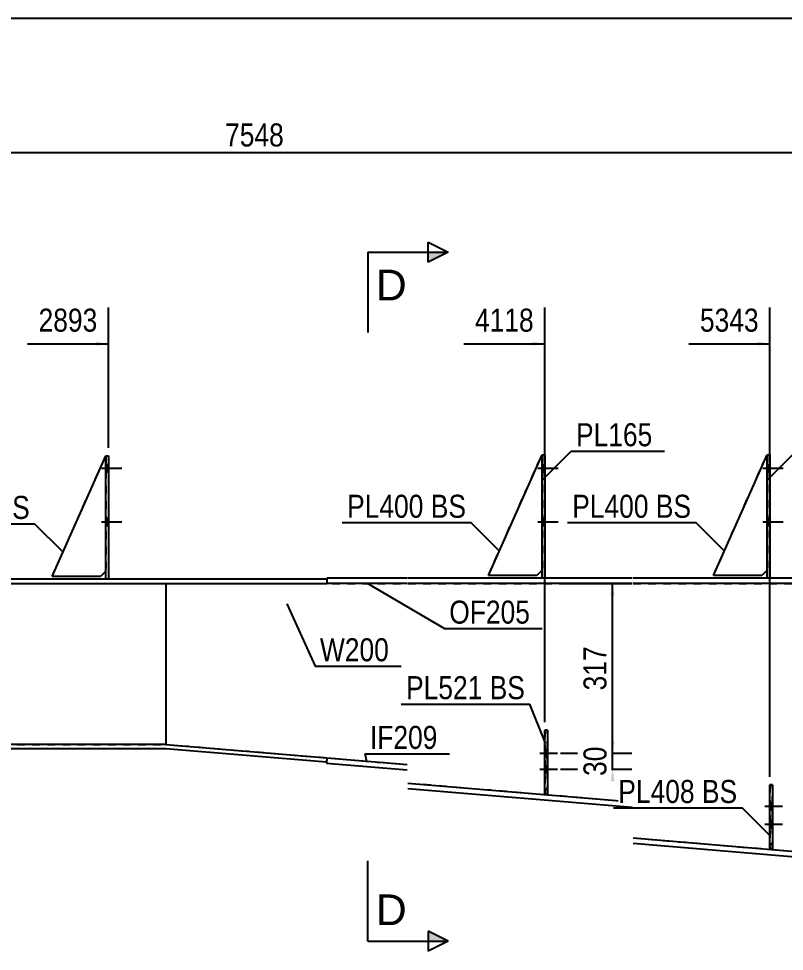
# Model space of a CAD drawing. Header units: millimetres. Extents: x -37 to 365, y -197 to 80.
# Drawn here: x 125.9 to 221.1, y -35.7 to 80.2 of the extents above; entities that cross this region are included whole.
import ezdxf

# ---------------------------------------------------------------- set-up
doc = ezdxf.new("R2010")
doc.units = ezdxf.units.MM
doc.linetypes.add('DXK_LINE_DOT1', pattern=[1.8814, 0.9407, -0.9407])
doc.linetypes.add('DXK_LINE_DOT2', pattern=[3.9198, 1.9599, -1.9599])
doc.styles.add('Arial', font='ARIAL.TTF', dxfattribs={"height": 0.2})
doc.styles.add('Arial Narrow', font='ARIALN.TTF', dxfattribs={"height": 0.2})

# ---------------------------------------------------------------- blocks, each defined once
blk = doc.blocks.new('Unknown-627306749-1201')
at = {"color": 5, "linetype": 'Continuous'}
blk.add_line((365.27, 80.19), (-34.73, 80.19), dxfattribs=at)
blk = doc.blocks.new('Part-627306749-1665 - 1576')
at = {"color": 2, "linetype": 'Continuous'}
for p, q in [((164.19, -11.67), (164.14, -12.33)), ((164.14, -12.33), (174.19, -13.17)), ((164.19, -11.67), (174.19, -12.5)), ((174.29, -14.8), (202.18, -17.13)), ((174.29, -15.47), (202.18, -17.8)), ((202.28, -21.62), (230.14, -23.94)), ((202.28, -22.29), (230.14, -24.61)), ((230.24, -28.43), (248.99, -30)), ((230.24, -29.1), (248.94, -30.66)), ((248.99, -30), (248.94, -30.66))]:
    blk.add_line(p, q, dxfattribs=at)
blk = doc.blocks.new('Bolt-627306749-2125 - 1576')
at = {"linetype": 'Continuous'}
for points in [[(191.29, 23.87), (191.29, 24.8), (190.96, 24.8), (190.96, 23.87)], [(191.29, 23.87), (191.29, 24.8), (190.96, 24.8), (190.96, 23.87)], [(191.29, 23.87), (191.29, 24.8), (190.96, 24.8), (190.96, 23.87)], [(191.29, 17.2), (191.29, 18.13), (190.96, 18.13), (190.96, 17.2)], [(191.29, 17.2), (191.29, 18.13), (190.96, 18.13), (190.96, 17.2)], [(191.29, 17.2), (191.29, 18.13), (190.96, 18.13), (190.96, 17.2)]]:
    blk.add_hatch(color=3, dxfattribs=at).paths.add_polyline_path(points)
at = {"color": 3, "linetype": 'Continuous'}
for p, q in [((190.96, 24.8), (191.29, 24.8)), ((190.96, 24.8), (191.29, 24.8)), ((190.96, 24.8), (191.29, 24.8)), ((190.43, 24.33), (192.96, 24.33)), ((190.43, 24.33), (192.96, 24.33)), ((190.43, 24.33), (192.96, 24.33)), ((190.96, 23.87), (191.29, 23.87)), ((190.96, 23.87), (191.29, 23.87)), ((190.96, 23.87), (191.29, 23.87)), ((190.43, 17.67), (192.96, 17.67)), ((190.43, 17.67), (192.96, 17.67)), ((190.43, 17.67), (192.96, 17.67)), ((190.96, 18.13), (191.29, 18.13)), ((190.96, 18.13), (191.29, 18.13)), ((190.96, 18.13), (191.29, 18.13)), ((190.96, 17.2), (191.29, 17.2)), ((190.96, 17.2), (191.29, 17.2)), ((190.96, 17.2), (191.29, 17.2))]:
    blk.add_line(p, q, dxfattribs=at)
blk = doc.blocks.new('Bolt-627306749-2129 - 1576')
at = {"color": 3, "linetype": 'DXK_LINE_DOT2'}
for p, q in [((219.28, -17.2), (219.61, -17.2)), ((218.64, -17.67), (220.84, -17.67)), ((219.28, -18.13), (219.61, -18.13)), ((219.28, -19.43), (219.61, -19.43)), ((218.64, -19.9), (220.84, -19.9)), ((219.28, -20.36), (219.61, -20.36))]:
    blk.add_line(p, q, dxfattribs=at)
blk = doc.blocks.new('Part-627306749-1731 - 1576')
at = {"color": 2, "linetype": 'Continuous'}
for p, q in [((144.19, 10), (144.19, -10)), ((248.99, 10), (248.99, 6.12)), ((248.99, -30), (248.99, 2.51))]:
    blk.add_line(p, q, dxfattribs=at)
at = {"color": 7, "linetype": 'DXK_LINE_DOT1'}
for p, q in [((144.19, 10), (174.19, 10)), ((174.29, 10), (202.18, 10)), ((202.28, 10), (230.14, 10)), ((230.24, 10), (248.99, 10)), ((248.99, -30), (248.99, 2.51)), ((144.19, -10), (174.19, -12.5)), ((174.29, -14.8), (202.18, -17.13)), ((202.28, -21.62), (230.14, -23.94)), ((230.24, -28.43), (248.99, -30))]:
    blk.add_line(p, q, dxfattribs=at)
blk = doc.blocks.new('Bolt-627306749-2121 - 1576')
at = {"linetype": 'Continuous'}
for points in [[(219.28, 23.87), (219.28, 24.8), (218.94, 24.8), (218.94, 23.87)], [(219.28, 23.87), (219.28, 24.8), (218.94, 24.8), (218.94, 23.87)], [(219.28, 23.87), (219.28, 24.8), (218.94, 24.8), (218.94, 23.87)], [(219.28, 17.2), (219.28, 18.13), (218.94, 18.13), (218.94, 17.2)], [(219.28, 17.2), (219.28, 18.13), (218.94, 18.13), (218.94, 17.2)], [(219.28, 17.2), (219.28, 18.13), (218.94, 18.13), (218.94, 17.2)]]:
    blk.add_hatch(color=3, dxfattribs=at).paths.add_polyline_path(points)
at = {"color": 3, "linetype": 'Continuous'}
for p, q in [((218.94, 24.8), (219.28, 24.8)), ((218.94, 24.8), (219.28, 24.8)), ((218.94, 24.8), (219.28, 24.8)), ((218.41, 24.33), (220.94, 24.33)), ((218.41, 24.33), (220.94, 24.33)), ((218.41, 24.33), (220.94, 24.33)), ((218.94, 23.87), (219.28, 23.87)), ((218.94, 23.87), (219.28, 23.87)), ((218.94, 23.87), (219.28, 23.87)), ((218.41, 17.67), (220.94, 17.67)), ((218.41, 17.67), (220.94, 17.67)), ((218.41, 17.67), (220.94, 17.67)), ((218.94, 18.13), (219.28, 18.13)), ((218.94, 18.13), (219.28, 18.13)), ((218.94, 18.13), (219.28, 18.13)), ((218.94, 17.2), (219.28, 17.2)), ((218.94, 17.2), (219.28, 17.2)), ((218.94, 17.2), (219.28, 17.2))]:
    blk.add_line(p, q, dxfattribs=at)
blk = doc.blocks.new('Part-627306749-1753 - 1576')
at = {"color": 2, "linetype": 'Continuous'}
for p, q in [((164.19, 10.67), (164.19, 10)), ((174.19, 10.67), (164.19, 10.67)), ((190.96, 10.67), (174.29, 10.67)), ((202.18, 10.67), (191.29, 10.67)), ((218.94, 10.67), (202.28, 10.67)), ((230.14, 10.67), (219.28, 10.67)), ((246.91, 10.67), (230.24, 10.67)), ((291.05, 10.67), (247.24, 10.67)), ((308.39, 10.67), (291.39, 10.67)), ((313.94, 10.67), (308.72, 10.67)), ((313.94, 10.67), (313.94, 10)), ((174.19, 10), (164.19, 10)), ((202.18, 10), (174.29, 10)), ((230.14, 10), (202.28, 10)), ((299.82, 10), (230.24, 10)), ((299.82, 10), (313.94, 10))]:
    blk.add_line(p, q, dxfattribs=at)
at = {"color": 7, "linetype": 'DXK_LINE_DOT1'}
for p, q in [((191.29, 10.67), (190.96, 10.67)), ((219.28, 10.67), (218.94, 10.67)), ((247.24, 10.67), (246.91, 10.67)), ((291.39, 10.67), (291.05, 10.67)), ((308.72, 10.67), (308.39, 10.67)), ((299.82, 10), (299.82, 10)), ((299.82, 10), (299.82, 10))]:
    blk.add_line(p, q, dxfattribs=at)
blk = doc.blocks.new('Part-627306749-2192 - 1576')
at = {"color": 2, "linetype": 'Continuous'}
for p, q in [((184.29, 11), (190.96, 26)), ((190.96, 11.67), (190.29, 11)), ((190.29, 11), (184.29, 11))]:
    blk.add_line(p, q, dxfattribs=at)
blk = doc.blocks.new('Part-627306749-1763 - 1576')
at = {"color": 2, "linetype": 'Continuous'}
for p, q in [((40.22, -10), (0, -10)), ((119.95, -10), (40.32, -10)), ((144.19, -10), (120.05, -10)), ((144.19, -10), (164.19, -11.67)), ((40.22, -10.53), (0, -10.53)), ((119.95, -10.53), (40.32, -10.53)), ((144.17, -10.53), (120.05, -10.53)), ((164.15, -12.2), (144.17, -10.53)), ((164.19, -11.67), (164.15, -12.2))]:
    blk.add_line(p, q, dxfattribs=at)
at = {"color": 7, "linetype": 'DXK_LINE_DOT1'}
blk.add_line((0, -10.53), (0, -10), dxfattribs=at)
blk = doc.blocks.new('Part-627306749-1768 - 1576')
at = {"color": 2, "linetype": 'Continuous'}
for p, q in [((0, 10.53), (29.19, 10.53)), ((40.22, 10.53), (29.52, 10.53)), ((56.99, 10.53), (40.32, 10.53)), ((119.95, 10.53), (57.32, 10.53)), ((136.72, 10.53), (120.05, 10.53)), ((164.19, 10.53), (137.05, 10.53)), ((164.19, 10.53), (164.19, 10)), ((0, 10), (40.22, 10)), ((40.32, 10), (119.95, 10)), ((120.05, 10), (164.19, 10))]:
    blk.add_line(p, q, dxfattribs=at)
at = {"color": 7, "linetype": 'DXK_LINE_DOT1'}
for p, q in [((0, 10.53), (0, 10)), ((29.52, 10.53), (29.19, 10.53)), ((57.32, 10.53), (56.99, 10.53)), ((137.05, 10.53), (136.72, 10.53))]:
    blk.add_line(p, q, dxfattribs=at)
blk = doc.blocks.new('Part-627306749-2288 - 1576')
at = {"color": 2, "linetype": 'Continuous'}
for p, q in [((218.94, 10.67), (218.94, 26)), ((218.94, 26), (219.28, 26)), ((219.28, 26), (219.28, 10.67)), ((219.28, 10.67), (218.94, 10.67))]:
    blk.add_line(p, q, dxfattribs=at)
blk = doc.blocks.new('Part-627306749-1795 - 1576')
at = {"color": 7, "linetype": 'DXK_LINE_DOT1'}
for p, q in [((212.28, 11), (218.94, 26)), ((218.94, 26), (218.94, 11.67)), ((218.94, 11.67), (218.28, 11)), ((218.28, 11), (212.28, 11))]:
    blk.add_line(p, q, dxfattribs=at)
blk = doc.blocks.new('Part-627306749-1817 - 1576')
at = {"color": 7, "linetype": 'DXK_LINE_DOT1'}
for p, q in [((219.28, -15.03), (219.28, -23.03)), ((219.61, -15.03), (219.28, -15.03)), ((219.61, -23.03), (219.61, -15.03)), ((219.28, -22.36), (219.61, -22.36)), ((219.28, -23.03), (219.61, -23.03))]:
    blk.add_line(p, q, dxfattribs=at)
blk = doc.blocks.new('Part-627306749-1844 - 1576')
at = {"color": 2, "linetype": 'Continuous'}
for p, q in [((130.05, 10.87), (136.72, 25.87)), ((136.05, 10.87), (130.05, 10.87)), ((136.72, 11.53), (136.05, 10.87))]:
    blk.add_line(p, q, dxfattribs=at)
at = {"color": 7, "linetype": 'DXK_LINE_DOT1'}
blk.add_line((136.72, 25.87), (136.72, 11.53), dxfattribs=at)
blk = doc.blocks.new('Part-627306749-1849 - 1576')
at = {"color": 7, "linetype": 'DXK_LINE_DOT1'}
for p, q in [((130.05, 10.87), (136.72, 25.87)), ((136.05, 10.87), (130.05, 10.87)), ((136.72, 11.53), (136.05, 10.87))]:
    blk.add_line(p, q, dxfattribs=at)
blk = doc.blocks.new('Part-627306749-1947 - 1576')
at = {"color": 2, "linetype": 'Continuous'}
for p, q in [((219.28, -23.03), (219.28, -15.03)), ((219.28, -15.03), (219.61, -15.03)), ((219.61, -15.03), (219.61, -23.03)), ((219.61, -23.03), (219.28, -23.03))]:
    blk.add_line(p, q, dxfattribs=at)
blk = doc.blocks.new('Part-627306749-2016 - 1576')
at = {"color": 2, "linetype": 'Continuous'}
for p, q in [((212.28, 11), (218.94, 26)), ((218.94, 11.67), (218.28, 11)), ((218.28, 11), (212.28, 11))]:
    blk.add_line(p, q, dxfattribs=at)
blk = doc.blocks.new('Part-627306749-1962 - 1576')
at = {"color": 7, "linetype": 'DXK_LINE_DOT1'}
for p, q in [((184.29, 11), (190.96, 26)), ((190.96, 26), (190.96, 11.67)), ((190.96, 11.67), (190.29, 11)), ((190.29, 11), (184.29, 11))]:
    blk.add_line(p, q, dxfattribs=at)
blk = doc.blocks.new('Part-627306749-1984 - 1576')
at = {"color": 7, "linetype": 'DXK_LINE_DOT1'}
for p, q in [((191.31, -8.22), (191.31, -16.22)), ((191.64, -8.22), (191.31, -8.22)), ((191.64, -16.22), (191.64, -8.22)), ((191.31, -15.55), (191.64, -15.55)), ((191.31, -16.22), (191.64, -16.22))]:
    blk.add_line(p, q, dxfattribs=at)
blk = doc.blocks.new('Part-627306749-2006 - 1576')
at = {"color": 2, "linetype": 'Continuous'}
for p, q in [((191.31, -16.22), (191.31, -8.22)), ((191.31, -8.22), (191.64, -8.22)), ((191.64, -8.22), (191.64, -16.22)), ((191.64, -16.22), (191.31, -16.22))]:
    blk.add_line(p, q, dxfattribs=at)
blk = doc.blocks.new('Bolt-627306749-2135 - 1576')
at = {"linetype": 'Continuous'}
for points in [[(219.28, -17.2), (219.28, -18.13), (219.61, -18.13), (219.61, -17.2)], [(219.28, -19.43), (219.28, -20.36), (219.61, -20.36), (219.61, -19.43)]]:
    blk.add_hatch(color=3, dxfattribs=at).paths.add_polyline_path(points)
at = {"color": 3, "linetype": 'Continuous'}
for p, q in [((219.28, -17.2), (219.61, -17.2)), ((218.64, -17.67), (220.84, -17.67)), ((219.28, -18.13), (219.61, -18.13)), ((219.28, -19.43), (219.61, -19.43)), ((218.64, -19.9), (220.84, -19.9)), ((219.28, -20.36), (219.61, -20.36))]:
    blk.add_line(p, q, dxfattribs=at)
blk = doc.blocks.new('Bolt-627306749-2137 - 1576')
at = {"color": 3, "linetype": 'DXK_LINE_DOT2'}
for p, q in [((190.68, -11.1), (192.88, -11.1)), ((191.31, -10.64), (191.64, -10.64)), ((191.31, -11.57), (191.64, -11.57)), ((191.31, -12.62), (191.64, -12.62)), ((190.68, -13.08), (192.88, -13.08)), ((191.31, -13.55), (191.64, -13.55))]:
    blk.add_line(p, q, dxfattribs=at)
blk = doc.blocks.new('Bolt-627306749-2138 - 1576')
at = {"linetype": 'Continuous'}
for points in [[(191.31, -10.64), (191.31, -11.57), (191.64, -11.57), (191.64, -10.64)], [(191.31, -12.62), (191.31, -13.55), (191.64, -13.55), (191.64, -12.62)]]:
    blk.add_hatch(color=3, dxfattribs=at).paths.add_polyline_path(points)
at = {"color": 3, "linetype": 'Continuous'}
for p, q in [((190.68, -11.1), (192.88, -11.1)), ((191.31, -10.64), (191.64, -10.64)), ((191.31, -11.57), (191.64, -11.57)), ((191.31, -12.62), (191.64, -12.62)), ((190.68, -13.08), (192.88, -13.08)), ((191.31, -13.55), (191.64, -13.55))]:
    blk.add_line(p, q, dxfattribs=at)
blk = doc.blocks.new('Bolt-627306749-2182 - 1576')
at = {"linetype": 'Continuous'}
for points in [[(137.05, 23.87), (137.05, 24.8), (136.72, 24.8), (136.72, 23.87)], [(137.05, 23.87), (137.05, 24.8), (136.72, 24.8), (136.72, 23.87)], [(137.05, 23.87), (137.05, 24.8), (136.72, 24.8), (136.72, 23.87)], [(137.05, 17.2), (137.05, 18.13), (136.72, 18.13), (136.72, 17.2)], [(137.05, 17.2), (137.05, 18.13), (136.72, 18.13), (136.72, 17.2)], [(137.05, 17.2), (137.05, 18.13), (136.72, 18.13), (136.72, 17.2)]]:
    blk.add_hatch(color=3, dxfattribs=at).paths.add_polyline_path(points)
at = {"color": 3, "linetype": 'Continuous'}
for p, q in [((136.72, 24.8), (137.05, 24.8)), ((136.72, 24.8), (137.05, 24.8)), ((136.72, 24.8), (137.05, 24.8)), ((136.18, 24.33), (138.72, 24.33)), ((136.18, 24.33), (138.72, 24.33)), ((136.18, 24.33), (138.72, 24.33)), ((136.72, 23.87), (137.05, 23.87)), ((136.72, 23.87), (137.05, 23.87)), ((136.72, 23.87), (137.05, 23.87)), ((136.18, 17.67), (138.72, 17.67)), ((136.18, 17.67), (138.72, 17.67)), ((136.18, 17.67), (138.72, 17.67)), ((136.72, 18.13), (137.05, 18.13)), ((136.72, 18.13), (137.05, 18.13)), ((136.72, 18.13), (137.05, 18.13)), ((136.72, 17.2), (137.05, 17.2)), ((136.72, 17.2), (137.05, 17.2)), ((136.72, 17.2), (137.05, 17.2))]:
    blk.add_line(p, q, dxfattribs=at)
blk = doc.blocks.new('Part-627306749-2187 - 1576')
at = {"color": 7, "linetype": 'DXK_LINE_DOT1'}
for p, q in [((0, 10), (0, -10)), ((0, 10), (40.22, 10)), ((40.32, 10), (119.95, 10)), ((120.05, 10), (144.19, 10)), ((144.19, 10), (144.19, -10)), ((0, -10), (40.22, -10)), ((40.32, -10), (119.95, -10)), ((120.05, -10), (144.19, -10))]:
    blk.add_line(p, q, dxfattribs=at)
blk = doc.blocks.new('Part-627306749-2268 - 1576')
at = {"color": 2, "linetype": 'Continuous'}
for p, q in [((190.96, 10.67), (190.96, 26)), ((190.96, 26), (191.29, 26)), ((191.29, 26), (191.29, 10.67)), ((191.29, 10.67), (190.96, 10.67))]:
    blk.add_line(p, q, dxfattribs=at)
blk = doc.blocks.new('Part-627306749-2298 - 1576')
at = {"color": 2, "linetype": 'Continuous'}
for p, q in [((136.72, 10.53), (136.72, 25.87)), ((136.72, 25.87), (137.05, 25.87)), ((137.05, 25.87), (137.05, 10.53)), ((137.05, 10.53), (136.72, 10.53))]:
    blk.add_line(p, q, dxfattribs=at)
blk = doc.blocks.new('StraightDimension-627306749-6375 - 1576')
at = {"linetype": 'Continuous'}
blk.add_hatch(color=7, dxfattribs=at).paths.add_polyline_path([(217.78, 40.04), (219.28, 39.79), (217.78, 39.54)])
at = {"color": 7, "linetype": 'Continuous'}
for p, q in [((219.28, -14.03), (219.28, 44.29)), ((209.21, 39.79), (219.28, 39.79))]:
    blk.add_line(p, q, dxfattribs=at)
at = {"color": 0}
blk.add_wipeout([(218.5, 40.69), (218.5, 44.89), (209.99, 44.89), (209.99, 40.69)], dxfattribs=at)
at = {"color": 3, "style": 'Arial Narrow'}
blk.add_text('5343', height=2.863, dxfattribs=at).set_placement((210.59, 41.29))
blk = doc.blocks.new('StraightDimension-627306749-3845 - 1576')
at = {"linetype": 'Continuous'}
for points in [[(199.47, 8.5), (199.72, 10), (199.97, 8.5)], [(199.97, -9.6), (199.72, -11.1), (199.47, -9.6)]]:
    blk.add_hatch(color=7, dxfattribs=at).paths.add_polyline_path(points)
at = {"color": 7, "linetype": 'Continuous'}
for p, q in [((193.27, 10), (202.12, 10)), ((199.72, -11.1), (199.72, 10)), ((193.26, -11.1), (202.12, -11.1))]:
    blk.add_line(p, q, dxfattribs=at)
at = {"color": 0}
blk.add_wipeout([(199.57, 2.79), (195.37, 2.79), (195.37, -3.89), (199.57, -3.89)], dxfattribs=at)
at = {"color": 3, "style": 'Arial Narrow'}
blk.add_text('317', height=2.863, rotation=90.0002, dxfattribs=at).set_placement((198.97, -3.29))
blk = doc.blocks.new('StraightDimension-627306749-6377 - 1576')
at = {"linetype": 'Continuous'}
blk.add_hatch(color=7, dxfattribs=at).paths.add_polyline_path([(135.55, 40.04), (137.05, 39.79), (135.55, 39.54)])
at = {"color": 7, "linetype": 'Continuous'}
for p, q in [((137.05, 26.87), (137.05, 44.29)), ((126.99, 39.79), (137.05, 39.79))]:
    blk.add_line(p, q, dxfattribs=at)
at = {"color": 0}
blk.add_wipeout([(136.28, 40.69), (136.28, 44.89), (127.76, 44.89), (127.76, 40.69)], dxfattribs=at)
at = {"color": 3, "style": 'Arial Narrow'}
blk.add_text('2893', height=2.863, dxfattribs=at).set_placement((128.36, 41.29))
blk = doc.blocks.new('StraightDimension-627306749-3846 - 1576')
at = {"linetype": 'Continuous'}
for points in [[(199.97, -9.6), (199.72, -11.1), (199.47, -9.6)], [(199.47, -14.58), (199.72, -13.08), (199.97, -14.58)]]:
    blk.add_hatch(color=7, dxfattribs=at).paths.add_polyline_path(points)
at = {"color": 7, "linetype": 'Continuous'}
for p, q in [((193.26, -11.1), (202.12, -11.1)), ((199.72, -13.08), (199.72, -11.1)), ((193.26, -13.08), (202.12, -13.08))]:
    blk.add_line(p, q, dxfattribs=at)
at = {"color": 0}
blk.add_wipeout([(199.57, -9.66), (195.37, -9.66), (195.37, -14.52), (199.57, -14.52)], dxfattribs=at)
at = {"color": 3, "style": 'Arial Narrow'}
blk.add_text('30', height=2.863, rotation=90.0002, dxfattribs=at).set_placement((198.97, -13.92))
blk = doc.blocks.new('StraightDimension-627306749-4867 - 1576')
at = {"color": 7, "linetype": 'Continuous'}
blk.add_line((-1.07, 63.55), (311.49, 63.55), dxfattribs=at)
at = {"color": 0}
blk.add_wipeout([(159.47, 63.7), (159.47, 67.9), (150.95, 67.9), (150.95, 63.7)], dxfattribs=at)
at = {"color": 3, "style": 'Arial Narrow'}
blk.add_text('7548', height=2.863, dxfattribs=at).set_placement((151.55, 64.3))
blk = doc.blocks.new('StraightDimension-627306749-6376 - 1576')
at = {"linetype": 'Continuous'}
blk.add_hatch(color=7, dxfattribs=at).paths.add_polyline_path([(189.81, 40.04), (191.31, 39.79), (189.81, 39.54)])
at = {"color": 7, "linetype": 'Continuous'}
for p, q in [((191.31, -7.22), (191.31, 44.29)), ((181.25, 39.79), (191.31, 39.79))]:
    blk.add_line(p, q, dxfattribs=at)
at = {"color": 0}
blk.add_wipeout([(190.53, 40.69), (190.53, 44.89), (182.02, 44.89), (182.02, 40.69)], dxfattribs=at)
at = {"color": 3, "style": 'Arial Narrow'}
blk.add_text('4118', height=2.863, dxfattribs=at).set_placement((182.62, 41.29))
blk = doc.blocks.new('SectionMark-627306749-2816 - 1576')
at = {"linetype": 'Continuous'}
for points in [[(176.78, 49.92), (176.78, 51.17), (179.28, 51.17)], [(176.78, -34.46), (176.78, -33.21), (179.28, -34.46)]]:
    blk.add_hatch(color=30, dxfattribs=at).paths.add_polyline_path(points)
at = {"color": 30, "linetype": 'Continuous'}
for p, q in [((176.78, 49.92), (176.78, 52.42)), ((176.78, 52.42), (179.28, 51.17)), ((169.28, 51.17), (169.28, 41.17)), ((169.28, 51.17), (179.28, 51.17)), ((179.28, 51.17), (176.78, 49.92)), ((169.28, -34.46), (169.28, -24.46)), ((179.28, -34.46), (176.78, -33.21)), ((176.78, -33.21), (176.78, -35.71)), ((169.28, -34.46), (179.28, -34.46)), ((179.28, -34.46), (176.78, -35.71))]:
    blk.add_line(p, q, dxfattribs=at)
at = {"color": 0, "linetype": 'Continuous'}
for points in [[(174.13, 45.17), (174.13, 49.17), (170.28, 49.17), (170.28, 45.17)], [(174.13, -32.46), (174.13, -28.46), (170.28, -28.46), (170.28, -32.46)]]:
    blk.add_wipeout(points, dxfattribs=at)
at = {"color": 96, "linetype": 'Continuous', "style": 'Arial'}
for p in [(170.28, 45.17), (170.28, -32.46)]:
    blk.add_text('D', height=3.82, dxfattribs=at).set_placement(p)
blk = doc.blocks.new('MarkSet-627306749-4398 - 1576')
at = {"color": 7, "linetype": 'Continuous'}
for p in [(173.45, -4.98), (191.4, -9.84)]:
    blk.add_line(p, (189.43, -4.98), dxfattribs=at)
at = {"color": 0}
for points in [[(183.55, -4.38), (183.55, -1.38), (174.05, -1.38), (174.05, -4.38)], [(188.83, -4.38), (188.83, -1.38), (184.45, -1.38), (184.45, -4.38)]]:
    blk.add_wipeout(points, dxfattribs=at)
for points in [[(183.55, -4.38), (183.55, -1.38), (174.05, -1.38), (174.05, -4.38)], [(188.83, -4.38), (188.83, -1.38), (184.45, -1.38), (184.45, -4.38)]]:
    blk.add_wipeout(points, dxfattribs=at)
at = {"color": 3, "style": 'Arial Narrow'}
for s, p in [('PL521', (174.05, -4.38)), ('BS', (184.45, -4.38))]:
    blk.add_text(s, height=2.863, dxfattribs=at).set_placement(p)
blk = doc.blocks.new('MarkSet-627306749-4409 - 1576')
at = {"color": 7, "linetype": 'Continuous'}
for p in [(199.84, -17.88), (219.36, -21.41)]:
    blk.add_line(p, (215.83, -17.88), dxfattribs=at)
at = {"color": 0}
for points in [[(209.94, -17.28), (209.94, -14.28), (200.44, -14.28), (200.44, -17.28)], [(215.23, -17.28), (215.23, -14.28), (210.84, -14.28), (210.84, -17.28)]]:
    blk.add_wipeout(points, dxfattribs=at)
for points in [[(209.94, -17.28), (209.94, -14.28), (200.44, -14.28), (200.44, -17.28)], [(215.23, -17.28), (215.23, -14.28), (210.84, -14.28), (210.84, -17.28)]]:
    blk.add_wipeout(points, dxfattribs=at)
at = {"color": 3, "style": 'Arial Narrow'}
for s, p in [('PL408', (200.44, -17.28)), ('BS', (210.84, -17.28))]:
    blk.add_text(s, height=2.863, dxfattribs=at).set_placement(p)
blk = doc.blocks.new('MarkSet-627306749-4457 - 1576')
at = {"color": 7, "linetype": 'Continuous'}
for p in [(194.11, 17.56), (213.63, 14.02)]:
    blk.add_line(p, (210.09, 17.56), dxfattribs=at)
at = {"color": 0}
for points in [[(204.21, 18.16), (204.21, 21.16), (194.71, 21.16), (194.71, 18.16)], [(209.49, 18.16), (209.49, 21.16), (205.11, 21.16), (205.11, 18.16)]]:
    blk.add_wipeout(points, dxfattribs=at)
for points in [[(204.21, 18.16), (204.21, 21.16), (194.71, 21.16), (194.71, 18.16)], [(209.49, 18.16), (209.49, 21.16), (205.11, 21.16), (205.11, 18.16)]]:
    blk.add_wipeout(points, dxfattribs=at)
at = {"color": 3, "style": 'Arial Narrow'}
for s, p in [('PL400', (194.71, 18.16)), ('BS', (205.11, 18.16))]:
    blk.add_text(s, height=2.863, dxfattribs=at).set_placement(p)
blk = doc.blocks.new('MarkSet-627306749-4479 - 1576')
at = {"color": 7, "linetype": 'Continuous'}
for p in [(111.88, 17.42), (131.4, 13.89)]:
    blk.add_line(p, (127.87, 17.42), dxfattribs=at)
at = {"color": 0}
for points in [[(121.99, 18.02), (121.99, 21.02), (112.48, 21.02), (112.48, 18.02)], [(127.27, 18.02), (127.27, 21.02), (122.89, 21.02), (122.89, 18.02)]]:
    blk.add_wipeout(points, dxfattribs=at)
for points in [[(121.99, 18.02), (121.99, 21.02), (112.48, 21.02), (112.48, 18.02)], [(127.27, 18.02), (127.27, 21.02), (122.89, 21.02), (122.89, 18.02)]]:
    blk.add_wipeout(points, dxfattribs=at)
at = {"color": 3, "style": 'Arial Narrow'}
for s, p in [('PL400', (112.48, 18.02)), ('BS', (122.89, 18.02))]:
    blk.add_text(s, height=2.863, dxfattribs=at).set_placement(p)
blk = doc.blocks.new('MarkSet-627306749-4538 - 1576')
at = {"color": 7, "linetype": 'Continuous'}
for p in [(166.12, 17.56), (185.65, 14.02)]:
    blk.add_line(p, (182.11, 17.56), dxfattribs=at)
at = {"color": 0}
for points in [[(176.23, 18.16), (176.23, 21.16), (166.72, 21.16), (166.72, 18.16)], [(181.51, 18.16), (181.51, 21.16), (177.13, 21.16), (177.13, 18.16)]]:
    blk.add_wipeout(points, dxfattribs=at)
for points in [[(176.23, 18.16), (176.23, 21.16), (166.72, 21.16), (166.72, 18.16)], [(181.51, 18.16), (181.51, 21.16), (177.13, 21.16), (177.13, 18.16)]]:
    blk.add_wipeout(points, dxfattribs=at)
at = {"color": 3, "style": 'Arial Narrow'}
for s, p in [('PL400', (166.72, 18.16)), ('BS', (177.13, 18.16))]:
    blk.add_text(s, height=2.863, dxfattribs=at).set_placement(p)
blk = doc.blocks.new('Mark-627306749-4549 - 1576')
at = {"color": 7, "linetype": 'Continuous'}
for p, q in [((169.19, -12.13), (168.96, -11.16)), ((168.96, -11.16), (179.47, -11.16))]:
    blk.add_line(p, q, dxfattribs=at)
at = {"color": 0}
blk.add_wipeout([(177.97, -10.56), (177.97, -7.56), (169.56, -7.56), (169.56, -10.56)], dxfattribs=at)
blk.add_wipeout([(177.97, -10.56), (177.97, -7.56), (169.56, -7.56), (169.56, -10.56)], dxfattribs=at)
at = {"color": 3, "style": 'Arial Narrow'}
blk.add_text('IF209', height=2.863, dxfattribs=at).set_placement((169.56, -10.56))
blk = doc.blocks.new('Mark-627306749-4558 - 1576')
at = {"color": 7, "linetype": 'Continuous'}
for p, q in [((159.21, 7.47), (162.74, -0.27)), ((162.74, -0.27), (173.43, -0.27))]:
    blk.add_line(p, q, dxfattribs=at)
at = {"color": 0}
blk.add_wipeout([(171.93, 0.33), (171.93, 3.33), (163.34, 3.33), (163.34, 0.33)], dxfattribs=at)
blk.add_wipeout([(171.93, 0.33), (171.93, 3.33), (163.34, 3.33), (163.34, 0.33)], dxfattribs=at)
at = {"color": 3, "style": 'Arial Narrow'}
blk.add_text('W200', height=2.863, dxfattribs=at).set_placement((163.34, 0.33))
blk = doc.blocks.new('Mark-627306749-4561 - 1576')
at = {"color": 7, "linetype": 'Continuous'}
for p, q in [((169.21, 10.04), (178.82, 4.41)), ((178.82, 4.41), (190.97, 4.41))]:
    blk.add_line(p, q, dxfattribs=at)
at = {"color": 0}
blk.add_wipeout([(189.47, 5.01), (189.47, 8.01), (179.42, 8.01), (179.42, 5.01)], dxfattribs=at)
blk.add_wipeout([(189.47, 5.01), (189.47, 8.01), (179.42, 8.01), (179.42, 5.01)], dxfattribs=at)
at = {"color": 3, "style": 'Arial Narrow'}
blk.add_text('OF205', height=2.863, dxfattribs=at).set_placement((179.42, 5.01))
blk = doc.blocks.new('Mark-627306749-4603 - 1576')
at = {"color": 7, "linetype": 'Continuous'}
for p, q in [((191.05, 22.91), (194.58, 26.45)), ((194.58, 26.45), (206.19, 26.45))]:
    blk.add_line(p, q, dxfattribs=at)
at = {"color": 0}
blk.add_wipeout([(204.69, 27.05), (204.69, 30.05), (195.18, 30.05), (195.18, 27.05)], dxfattribs=at)
blk.add_wipeout([(204.69, 27.05), (204.69, 30.05), (195.18, 30.05), (195.18, 27.05)], dxfattribs=at)
at = {"color": 3, "style": 'Arial Narrow'}
blk.add_text('PL165', height=2.863, dxfattribs=at).set_placement((195.18, 27.05))
blk = doc.blocks.new('Mark-627306749-4606 - 1576')
at = {"color": 7, "linetype": 'Continuous'}
for p, q in [((219.03, 22.91), (222.56, 26.45)), ((222.56, 26.45), (234.17, 26.45))]:
    blk.add_line(p, q, dxfattribs=at)
at = {"color": 0}
blk.add_wipeout([(232.67, 27.05), (232.67, 30.05), (223.16, 30.05), (223.16, 27.05)], dxfattribs=at)
blk.add_wipeout([(232.67, 27.05), (232.67, 30.05), (223.16, 30.05), (223.16, 27.05)], dxfattribs=at)
at = {"color": 3, "style": 'Arial Narrow'}
blk.add_text('PL165', height=2.863, dxfattribs=at).set_placement((223.16, 27.05))

msp = doc.modelspace()

# ---------------------------------------------------------------- block references
for name in ['Unknown-627306749-1201', 'Part-627306749-1844 - 1576', 'Part-627306749-1849 - 1576', 'Part-627306749-2298 - 1576', 'Part-627306749-2192 - 1576', 'Part-627306749-1962 - 1576', 'Part-627306749-2268 - 1576', 'Part-627306749-1795 - 1576', 'Part-627306749-2016 - 1576', 'Part-627306749-2288 - 1576', 'Bolt-627306749-2182 - 1576', 'Bolt-627306749-2125 - 1576', 'Bolt-627306749-2121 - 1576', 'Part-627306749-1768 - 1576', 'Part-627306749-1753 - 1576', 'Part-627306749-2187 - 1576', 'Part-627306749-1731 - 1576', 'Part-627306749-1984 - 1576', 'Part-627306749-2006 - 1576', 'Part-627306749-1763 - 1576', 'Bolt-627306749-2137 - 1576', 'Bolt-627306749-2138 - 1576', 'Part-627306749-1665 - 1576', 'Part-627306749-1817 - 1576', 'Part-627306749-1947 - 1576', 'Bolt-627306749-2129 - 1576', 'Bolt-627306749-2135 - 1576']:
    msp.add_blockref(name, (0, 0))

# ---------------------------------------------------------------- next in the draw order: block references
for name in ['StraightDimension-627306749-6377 - 1576', 'StraightDimension-627306749-6375 - 1576', 'StraightDimension-627306749-3845 - 1576']:
    msp.add_blockref(name, (0, 0))

# ---------------------------------------------------------------- next in the draw order: block references
msp.add_blockref('StraightDimension-627306749-3846 - 1576', (0, 0))

# ---------------------------------------------------------------- next in the draw order: block references
msp.add_blockref('StraightDimension-627306749-4867 - 1576', (0, 0))

# ---------------------------------------------------------------- next in the draw order: block references
for name in ['SectionMark-627306749-2816 - 1576', 'StraightDimension-627306749-6376 - 1576', 'Mark-627306749-4606 - 1576', 'MarkSet-627306749-4479 - 1576', 'MarkSet-627306749-4457 - 1576', 'MarkSet-627306749-4409 - 1576']:
    msp.add_blockref(name, (0, 0))

# ---------------------------------------------------------------- next in the draw order: block references
for name in ['Mark-627306749-4603 - 1576', 'MarkSet-627306749-4538 - 1576', 'Mark-627306749-4558 - 1576', 'MarkSet-627306749-4398 - 1576']:
    msp.add_blockref(name, (0, 0))

# ---------------------------------------------------------------- next in the draw order: block references
for name in ['Mark-627306749-4561 - 1576', 'Mark-627306749-4549 - 1576']:
    msp.add_blockref(name, (0, 0))

doc.saveas('drawing.dxf')
